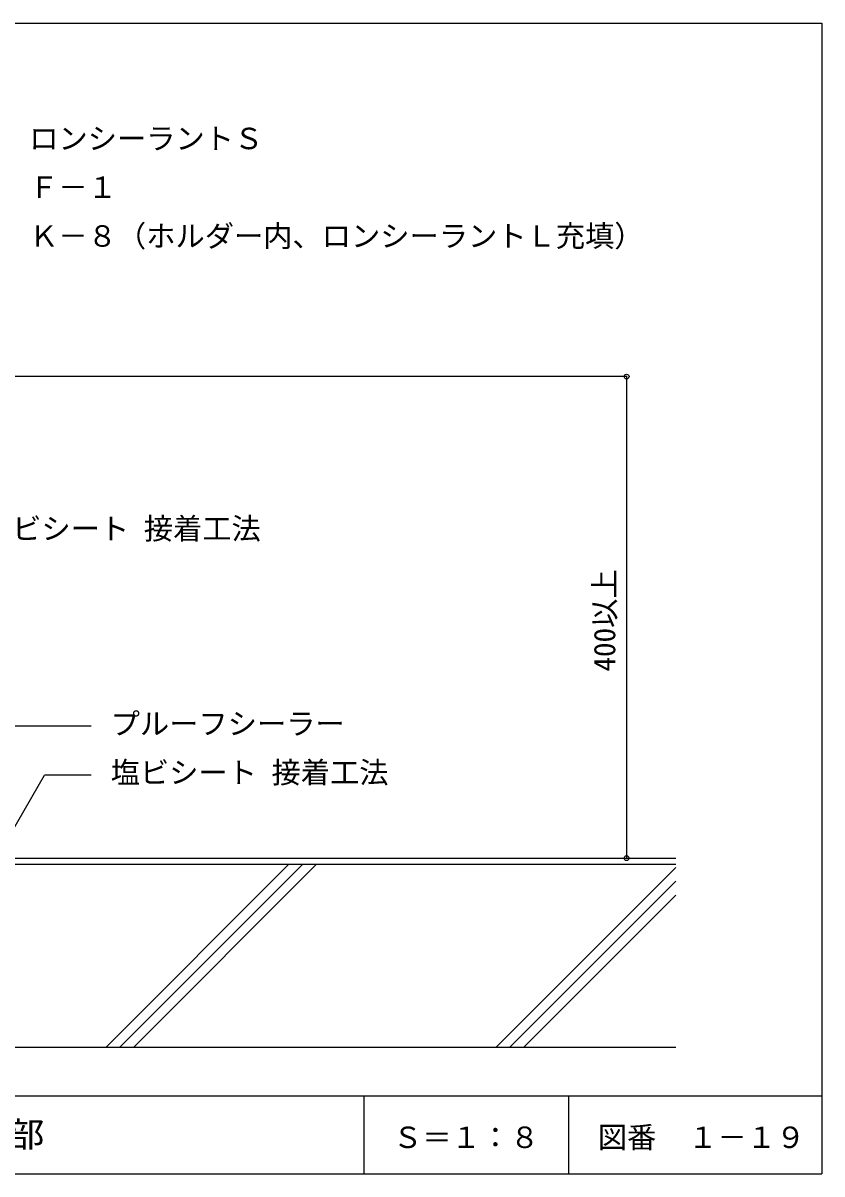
# Model space of a CAD drawing. Units: millimetres, scale not verified. Extents: x -629 to 651, y -968 to 1000.
# Drawn here: x -4 to 651, y 56 to 1000 of the extents above; entities that cross this region are included whole.
import ezdxf
from ezdxf.enums import TextEntityAlignment as Align

# ---------------------------------------------------------------- set-up
doc = ezdxf.new("R2010")
doc.units = ezdxf.units.MM
doc.header["$LTSCALE"] = 8
doc.header["$PDMODE"] = 32
doc.header["$PDSIZE"] = 4
for name, color, linetype in [('4-2', 7, 'Continuous'), ('4-3', 3, 'Continuous'), ('4-4', 2, 'Continuous'), ('4-A', 7, 'Continuous'), ('4-B', 7, 'Continuous'), ('4-E', 4, 'Continuous'), ('F-2', 7, 'Continuous'), ('F-5', 6, 'Continuous'), ('F-7', 1, 'Continuous'), ('F-A', 7, 'Continuous')]:
    doc.layers.add(name, color=color, linetype=linetype)
doc.styles.add('HG丸ｺﾞｼｯｸM-PRO', font='')
doc.styles.add('ＭＳ ゴシック', font='')
doc.styles.get('HG丸ｺﾞｼｯｸM-PRO').set_extended_font_data('HG丸ｺﾞｼｯｸM-PRO')
doc.styles.get('ＭＳ ゴシック').set_extended_font_data('MS Gothic')

msp = doc.modelspace()

# ---------------------------------------------------------------- linework, layer by layer
at = {"layer": '4-2'}
msp.add_line((-129.871, 310.442), (531.303, 310.442), dxfattribs=at)
at = {"layer": '4-3'}
msp.add_line((-508.697, 160.442), (531.303, 160.442), dxfattribs=at)
at = {"layer": '4-4'}
msp.add_line((-71.871, 315.442), (531.303, 315.442), dxfattribs=at)
at = {"layer": '4-A'}
for p, q in [((51.653, 423.675), (-12.821, 423.675)), ((-26.496, 314.613), (13.377, 383.675)), ((51.653, 383.675), (13.377, 383.675))]:
    msp.add_line(p, q, dxfattribs=at)
at = {"layer": '4-B'}
for q in [(-69.83, 710.442), (490.969, 315.442)]:
    msp.add_line((490.969, 710.442), q, dxfattribs=at)
at = {"layer": '4-B', "color": 1}
for p in [(490.969, 710.442), (490.969, 315.442)]:
    msp.add_point(p, dxfattribs=at)
at = {"layer": '4-E'}
for p, q in [((63.923, 160.442), (213.923, 310.442)), ((75.237, 160.442), (225.237, 310.442)), ((86.551, 160.442), (236.551, 310.442)), ((383.923, 160.442), (531.303, 307.821)), ((395.237, 160.442), (531.303, 296.508)), ((406.551, 160.442), (531.303, 285.194))]:
    msp.add_line(p, q, dxfattribs=at)
at = {"layer": 'F-2'}
for p, q in [((275.303, 120.442), (275.303, 56.442)), ((443.303, 120.442), (443.303, 56.442))]:
    msp.add_line(p, q, dxfattribs=at)
at = {"layer": 'F-5'}
msp.add_line((-628.697, 120.442), (651.303, 120.442), dxfattribs=at)
at = {"layer": 'F-7'}
msp.add_line((-628.697, 56.442), (651.303, 56.442), dxfattribs=at)
msp.add_lwpolyline([(-628.697, 1000.442), (651.303, 1000.442), (651.303, 56.442)], dxfattribs=at)

# ---------------------------------------------------------------- texts
at = {"layer": '4-A', "style": 'ＭＳ ゴシック'}
for s, p in [('ロンシーラントＳ', (0.783, 891.675)), ('Ｆ－１', (0.783, 851.675)), ('Ｋ－８（ホルダー内、ロンシーラントＬ充填）', (0.783, 811.675)), ('塩ビシート 接着工法', (-37.169, 571.675)), ('プルーフシーラー', (67.653, 411.675)), ('塩ビシート 接着工法', (67.653, 371.675))]:
    msp.add_text(s, height=17.6, dxfattribs=at).set_placement(p, align=Align.BOTTOM_LEFT)
at = {"layer": '4-B', "style": 'ＭＳ ゴシック'}
msp.add_text('400以上', height=17.6, rotation=90, dxfattribs=at).set_placement((486.969, 468.442), align=Align.BOTTOM_LEFT)
at = {"layer": 'F-A', "style": 'HG丸ｺﾞｼｯｸM-PRO', "width": 1.1}
msp.add_text('部位：壁部', height=20.53, dxfattribs=at).set_placement((-140.697, 72.442), align=Align.BOTTOM_LEFT)
at = {"layer": 'F-A', "style": 'HG丸ｺﾞｼｯｸM-PRO'}
for s, p in [('Ｓ＝１：８', (299.303, 72.442)), ('図番', (467.303, 72.442)), ('１－１９', (541.571, 72.442))]:
    msp.add_text(s, height=17.6, dxfattribs=at).set_placement(p, align=Align.BOTTOM_LEFT)

doc.saveas('drawing.dxf')
